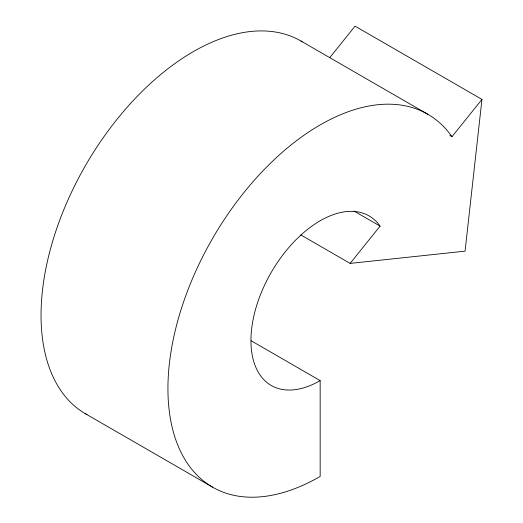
<?xml version="1.0" encoding="UTF-8"?>
<svg xmlns="http://www.w3.org/2000/svg" width="523" height="523" viewBox="0 0 523 523"><rect width="100%" height="100%" fill="white"/><g stroke="black" fill="none" stroke-linecap="round" stroke-linejoin="round"><path stroke-width="0.78" d="M329.66 57.746L355.058 26.15L481.958 99.409L465.071 251.158L350.129 263.402L300.784 234.912M350.129 263.402L380.097 226.119L354.019 211.063M380.097 226.119A97.886 56.517 -60 0 0 260.219 295.332A97.886 56.517 -60 0 0 320.161 380.613L320.161 476.46A215.273 124.284 -60 0 1 188.332 288.912A215.273 124.284 -60 0 1 451.983 136.693L481.958 99.409M300.902 40.997L427.794 114.256M449.872 135.477L451.983 136.693M251.073 340.721L320.161 380.613M85.628 413.856L212.521 487.116M87.001 414.628A215.273 124.284 -60 0 1 85.628 165.281A215.273 124.284 -60 0 1 302.255 41.801"/></g></svg>
